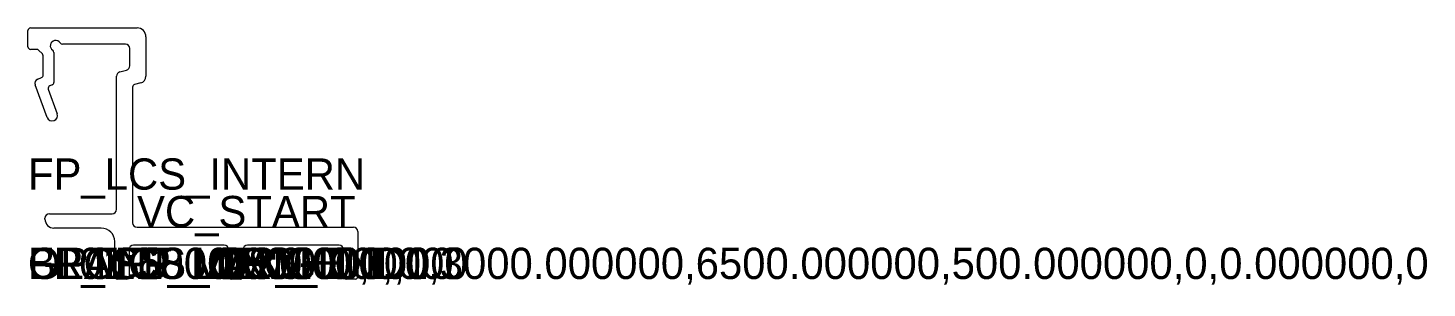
# Model space of a CAD drawing. Header units: metres. Extents: x 0 to 248, y -1 to 181.
# Drawn here: x 91.3 to 247.8, y 152.3 to 181.4 of the extents above.
import ezdxf

# ---------------------------------------------------------------- set-up
doc = ezdxf.new("R2010")
doc.units = ezdxf.units.M

msp = doc.modelspace()

# ---------------------------------------------------------------- linework, layer by layer
for p, q in [((91.273201, 179.320101), (91.273201, 181.120101)), ((91.573201, 181.420101), (103.473201, 181.420101)), ((104.473201, 180.420101), (104.473201, 176.034724)), ((92.245509, 179.020101), (91.573201, 179.020101)), ((92.881905, 178.507969), (92.457641, 178.932233)), ((94.169773, 178.67177), (94.169773, 175.330175)), ((102.173201, 179.620101), (95.118104, 179.620101)), ((102.673201, 177.187142), (102.673201, 179.120101)), ((92.969773, 176.143845), (92.969773, 178.295837)), ((92.366023, 175.699912), (92.780798, 175.865146)), ((101.173201, 161.120101), (101.173201, 176.018863)), ((101.54437, 176.501981), (102.302032, 176.704024)), ((93.415425, 171.414116), (92.081452, 175.063766)), ((93.545625, 174.564884), (94.542753, 171.825296)), ((93.980798, 175.051475), (93.716507, 174.94619)), ((102.973201, 174.789618), (102.973201, 159.620101)), ((103.879331, 175.261736), (103.195902, 175.079488)), ((93.173201, 160.020101), (93.173201, 160.120101)), ((93.673201, 160.620101), (100.673201, 160.620101)), ((99.473201, 159.020101), (94.173201, 159.020101)), ((103.473201, 159.120101), (127.6723, 159.120101)), ((128.1723, 158.620101), (128.1723, 153.620101)), ((100.973201, 153.620101), (100.973201, 157.520101)), ((102.573201, 156.620101), (102.573201, 153.620101)), ((113.222751, 157.120101), (103.073201, 157.120101)), ((113.722751, 153.620101), (113.722751, 156.620101)), ((115.322751, 156.620101), (115.322751, 153.620101)), ((126.0723, 157.120101), (115.822751, 157.120101)), ((126.5723, 153.620101), (126.5723, 156.620101)), ((102.273201, 153.320101), (101.273201, 153.320101)), ((115.022751, 153.320101), (114.022751, 153.320101)), ((127.8723, 153.320101), (126.8723, 153.320101))]:
    msp.add_line(p, q)
for centre, radius, start, end in [((91.573201, 181.120101), 0.3, 90, 180), ((94.369773, 179.420101), 0.6, 33.748989, 236.251011), ((103.473201, 180.420101), 1, 0, 90), ((91.573201, 179.320101), 0.3, 180, 270), ((92.245509, 178.720101), 0.3, 45, 90), ((92.669773, 178.295837), 0.3, 0, 45), ((93.869773, 178.67177), 0.3, 0, 56.251011), ((95.118104, 179.920101), 0.3, 213.748989, 270), ((102.173201, 179.120101), 0.5, 0, 90), ((102.173201, 177.187142), 0.5, 284.931417, 0), ((92.551066, 175.235413), 0.5, 111.720848, 200.077726), ((92.669773, 176.143845), 0.3, 291.720848, 0), ((93.869773, 175.330175), 0.3, 291.720848, 0), ((101.673201, 176.018863), 0.5, 104.931417, 180), ((103.673201, 176.034724), 0.8, 284.931417, 0), ((93.827533, 174.66749), 0.3, 111.720848, 200), ((103.273201, 174.789618), 0.3, 104.931417, 180), ((93.97895, 171.620089), 0.599987, 200.077726, 20), ((93.673201, 160.120101), 0.5, 90, 180), ((94.173201, 160.020101), 1, 180, 270), ((100.673201, 161.120101), 0.5, 270, 0), ((103.473201, 159.620101), 0.5, 180, 270), ((99.473201, 157.520101), 1.5, 0, 90), ((127.6723, 158.620101), 0.5, 0, 90), ((103.073201, 156.620101), 0.5, 90, 180), ((113.222751, 156.620101), 0.5, 0, 90), ((115.822751, 156.620101), 0.5, 90, 180), ((126.0723, 156.620101), 0.5, 0, 90), ((101.273201, 153.620101), 0.3, 180, 270), ((102.273201, 153.620101), 0.3, 270, 0), ((114.022751, 153.620101), 0.3, 180, 270), ((115.022751, 153.620101), 0.3, 270, 0), ((126.8723, 153.620101), 0.3, 180, 270), ((127.8723, 153.620101), 0.3, 270, 0)]:
    msp.add_arc(centre, radius, start, end)

# ---------------------------------------------------------------- texts
for tag, p in [('FP_LCS_INTERN', (91.273201, 163.320101)), ('VC_START', (103.473201, 159.120101)), ('OPTI:500.000000,1,0,3000.000000,6500.000000,500.000000,0,0.000000,0', (91.273201, 153.320101)), ('GLASS_MIN:0.000000', (91.273201, 153.320101)), ('GLASS_MAX:0.000000', (91.273201, 153.320101)), ('FRONT_VIEW', (91.273201, 153.320101)), ('BL01:6800.000000,,1', (91.273201, 153.320101)), ('FP_LCS_ORIG', (91.273201, 153.320101)), ('FP_LCS_HOT', (101.273201, 153.320101)), ('VC_END', (114.522751, 153.320101))]:
    msp.add_attdef(tag, p, '', height=3.5)

doc.saveas('drawing.dxf')
